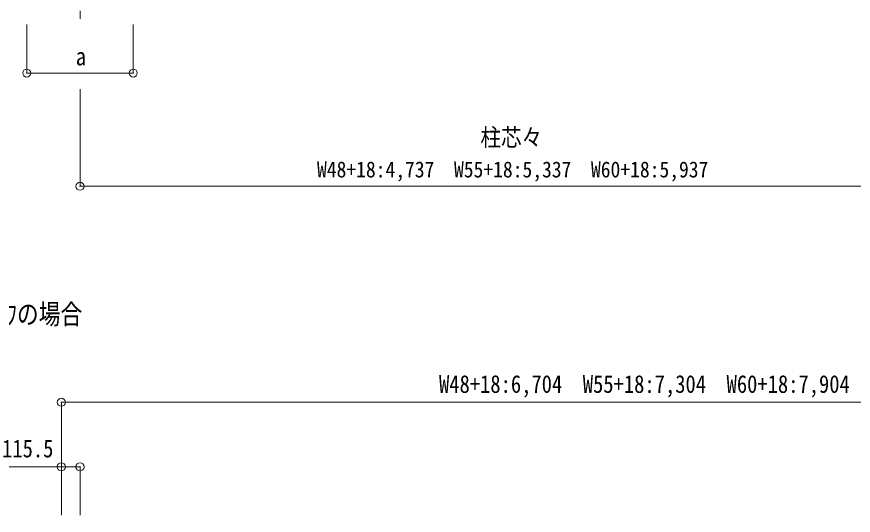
# Model space of a CAD drawing. Units: millimetres at full size, sheet at 1:50; details may follow other scales. Extents: x -14053 to 14053, y -9700 to 9700.
# Drawn here: x -9216 to -4034, y 1043 to 4130 of the extents above; entities that cross this region are included whole.
import ezdxf
from ezdxf.enums import TextEntityAlignment as Align

# ---------------------------------------------------------------- set-up
doc = ezdxf.new("R2010")
doc.units = ezdxf.units.MM
doc.header["$LTSCALE"] = 50
doc.header["$PDMODE"] = 32
doc.header["$PDSIZE"] = 50
doc.linetypes.add('CHAIN1', pattern=[8, 5, -1, 1, -1])
for name, color, linetype, lineweight in [('0-3_階段', 7, 'CHAIN1', 9), ('0-8_外構', 6, 'Continuous', 9), ('0-D_記号', 7, 'Continuous', 9)]:
    doc.layers.add(name, color=color, linetype=linetype, lineweight=lineweight)
doc.styles.add('ＭＳ ゴシック', font='')
doc.styles.get('ＭＳ ゴシック').set_extended_font_data('MS Gothic')

msp = doc.modelspace()

# ---------------------------------------------------------------- linework, layer by layer
at = {"layer": '0-3_階段'}
msp.add_line((-8824.47, 4467.61), (-8824.47, 4081.16), dxfattribs=at)
at = {"layer": '0-8_外構'}
for p, q in [((-9154.47, 3781.16), (-9154.47, 4081.16)), ((-8494.47, 3781.16), (-8494.47, 4081.16)), ((-9154.47, 3781.16), (-8494.47, 3781.16)), ((-8824.47, 3080.27), (-8824.47, 3681.16)), ((-8824.47, 3080.27), (-3487.97, 3080.27)), ((-8939.97, 1742.51), (-8939.97, 1042.51)), ((-1635.97, 1742.51), (-8939.97, 1742.51)), ((-8939.97, 1342.51), (-9351.08, 1342.51)), ((-8939.97, 1342.51), (-8939.97, 1042.51)), ((-8939.97, 1342.51), (-8824.47, 1342.51)), ((-8824.47, 1342.51), (-8824.47, 1042.51))]:
    msp.add_line(p, q, dxfattribs=at)
for p in [(-9154.47, 3781.16), (-8494.47, 3781.16), (-8824.47, 3080.27), (-8939.97, 1742.51), (-8939.97, 1342.51), (-8824.47, 1342.51)]:
    msp.add_point(p, dxfattribs=at)

# ---------------------------------------------------------------- texts
at = {"layer": '0-8_外構', "color": 7, "style": 'ＭＳ ゴシック'}
for s, height, width, p in [('a', 110, 0.85, (-8850.72, 3796.16)), ('柱芯々', 110, 0.85, (-6343.72, 3295.27)), ('W48+18:4,737\u3000W55+18:5,337\u3000W60+18:5,937', 98.97, 0.9, (-7356.22, 3105.27)), ('W48+18:6,704\u3000W55+18:7,304\u3000W60+18:7,904', 110, 0.85, (-6600.47, 1767.51)), ('115.5', 110, 0.85, (-9307.2, 1367.94))]:
    msp.add_text(s, height=height, dxfattribs=dict(at, width=width)).set_placement(p, align=Align.BOTTOM_LEFT)
at = {"layer": '0-D_記号', "style": 'ＭＳ ゴシック', "width": 0.8}
msp.add_text('・ﾊｲﾙｰﾌの場合', height=123.7, dxfattribs=at).set_placement((-9687.84, 2189.22), align=Align.BOTTOM_LEFT)

doc.saveas('drawing.dxf')
